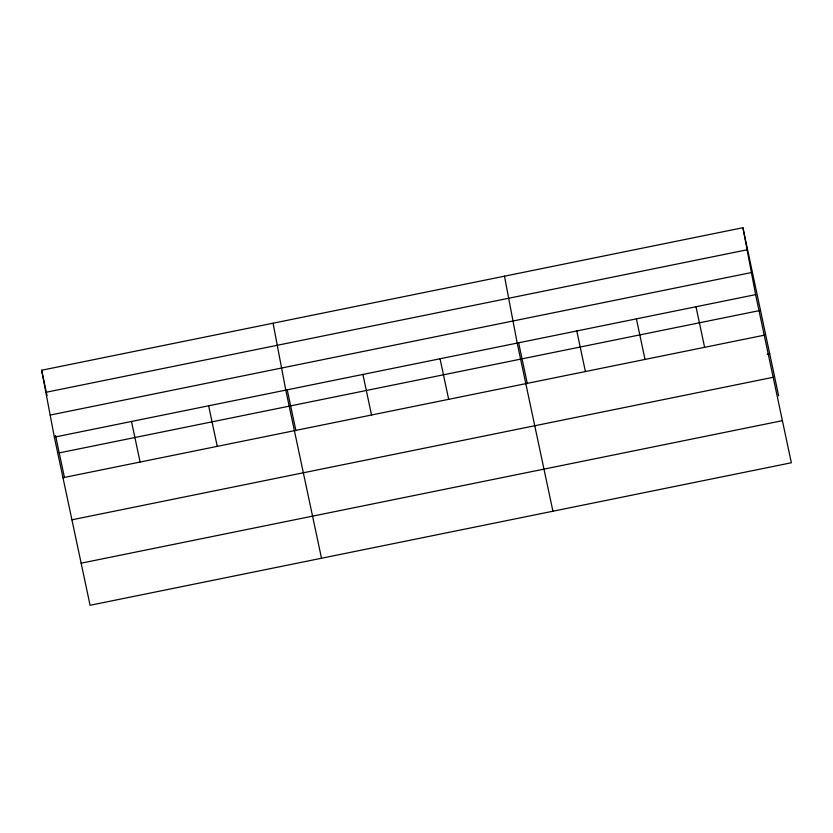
<?xml version="1.0" encoding="UTF-8"?>
<svg xmlns="http://www.w3.org/2000/svg" width="833" height="833" viewBox="0 0 833 833"><rect width="100%" height="100%" fill="white"/><g stroke="black" fill="none" stroke-linecap="round" stroke-linejoin="round"><path stroke-width="1.25" d="M742.911 227.721L755.614 294.632L791.35 462.763L90.089 605.279L54.353 437.148L41.65 370.237L742.911 227.721L778.647 395.852M45.846 392.322L747.097 249.796M50.157 415.063L751.418 272.547M54.353 437.148L755.614 294.632M59.226 452.902L760.477 310.386M62.975 477.715L764.236 335.199M767.162 354.275L769.702 353.754M71.93 519.813L773.18 377.297M81.145 563.181L782.406 420.665M696.003 306.742L704.624 347.319M636.402 318.862L645.023 359.429M576.79 330.972L585.412 371.539M518.626 342.748L527.32 383.628M552.925 511.223L517.189 343.092L504.486 276.171M440.043 358.763L448.675 399.33M362.907 374.444L371.528 415.011M287.218 389.782L295.902 430.651M321.507 558.245L285.771 390.115L273.068 323.204M208.635 405.796L217.257 446.363M131.489 421.467L140.111 462.044M41.65 370.237L47.044 395.592M55.54 435.565L64.485 477.684"/></g></svg>
